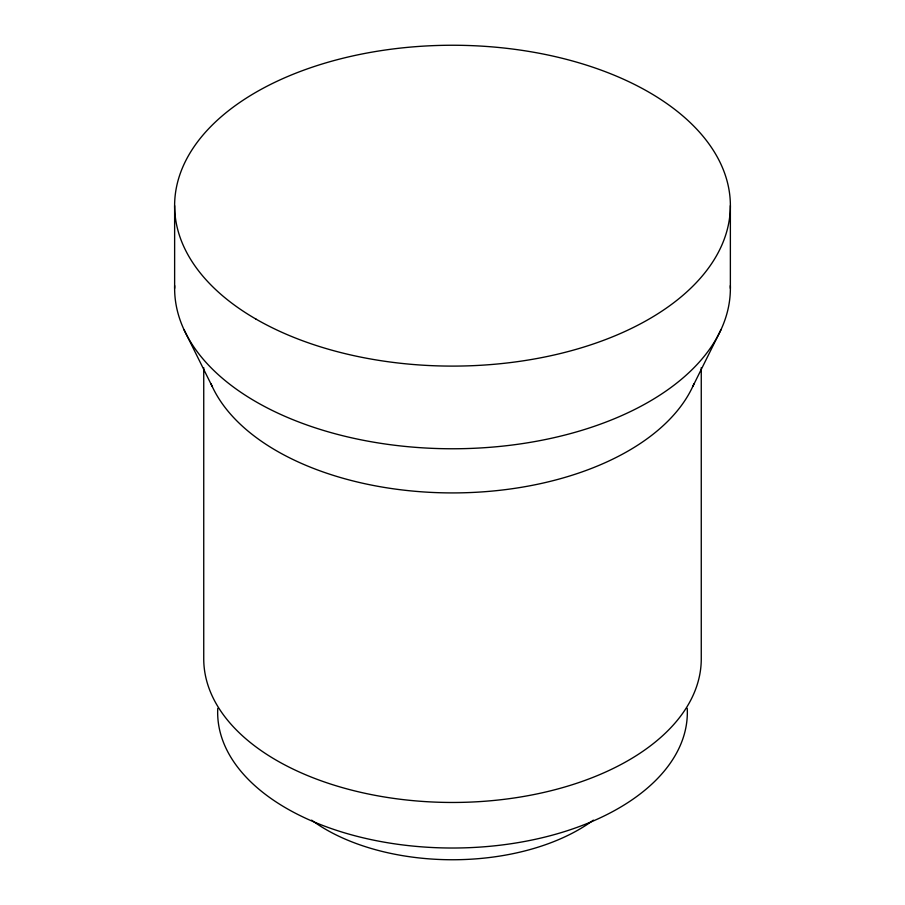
<?xml version="1.0" encoding="UTF-8"?>
<svg xmlns="http://www.w3.org/2000/svg" width="905" height="905" viewBox="0 0 905 905"><rect width="100%" height="100%" fill="white"/><g stroke="black" fill="none" stroke-linecap="round" stroke-linejoin="round"><path stroke-width="1.36" d="M692.789 386.48L720.9 329.861M184.1 329.861L212.211 386.48M730.369 205.673L730.369 288.344M701.262 367.679L701.262 658.851A248.762 143.624 0 0 1 452.5 802.464A248.762 143.624 0 0 1 203.738 658.851L203.738 367.679M174.631 205.673L174.631 288.344M593.386 820.145A178.975 103.328 0 0 1 311.614 820.145M687.234 708.366A234.836 135.58 0 0 1 452.5 848.019A234.836 135.58 0 0 1 217.766 708.366M693.977 383.799A248.762 143.624 0 0 1 452.5 492.92A248.762 143.624 0 0 1 211.023 383.799M730.335 285.652A277.869 160.423 0 0 1 452.5 448.767A277.869 160.423 0 0 1 174.665 285.652M256.013 319.114A277.869 160.423 0 0 0 720.9 247.201A277.869 160.423 0 0 0 380.586 50.714A277.869 160.423 0 0 0 256.013 319.114"/></g></svg>
